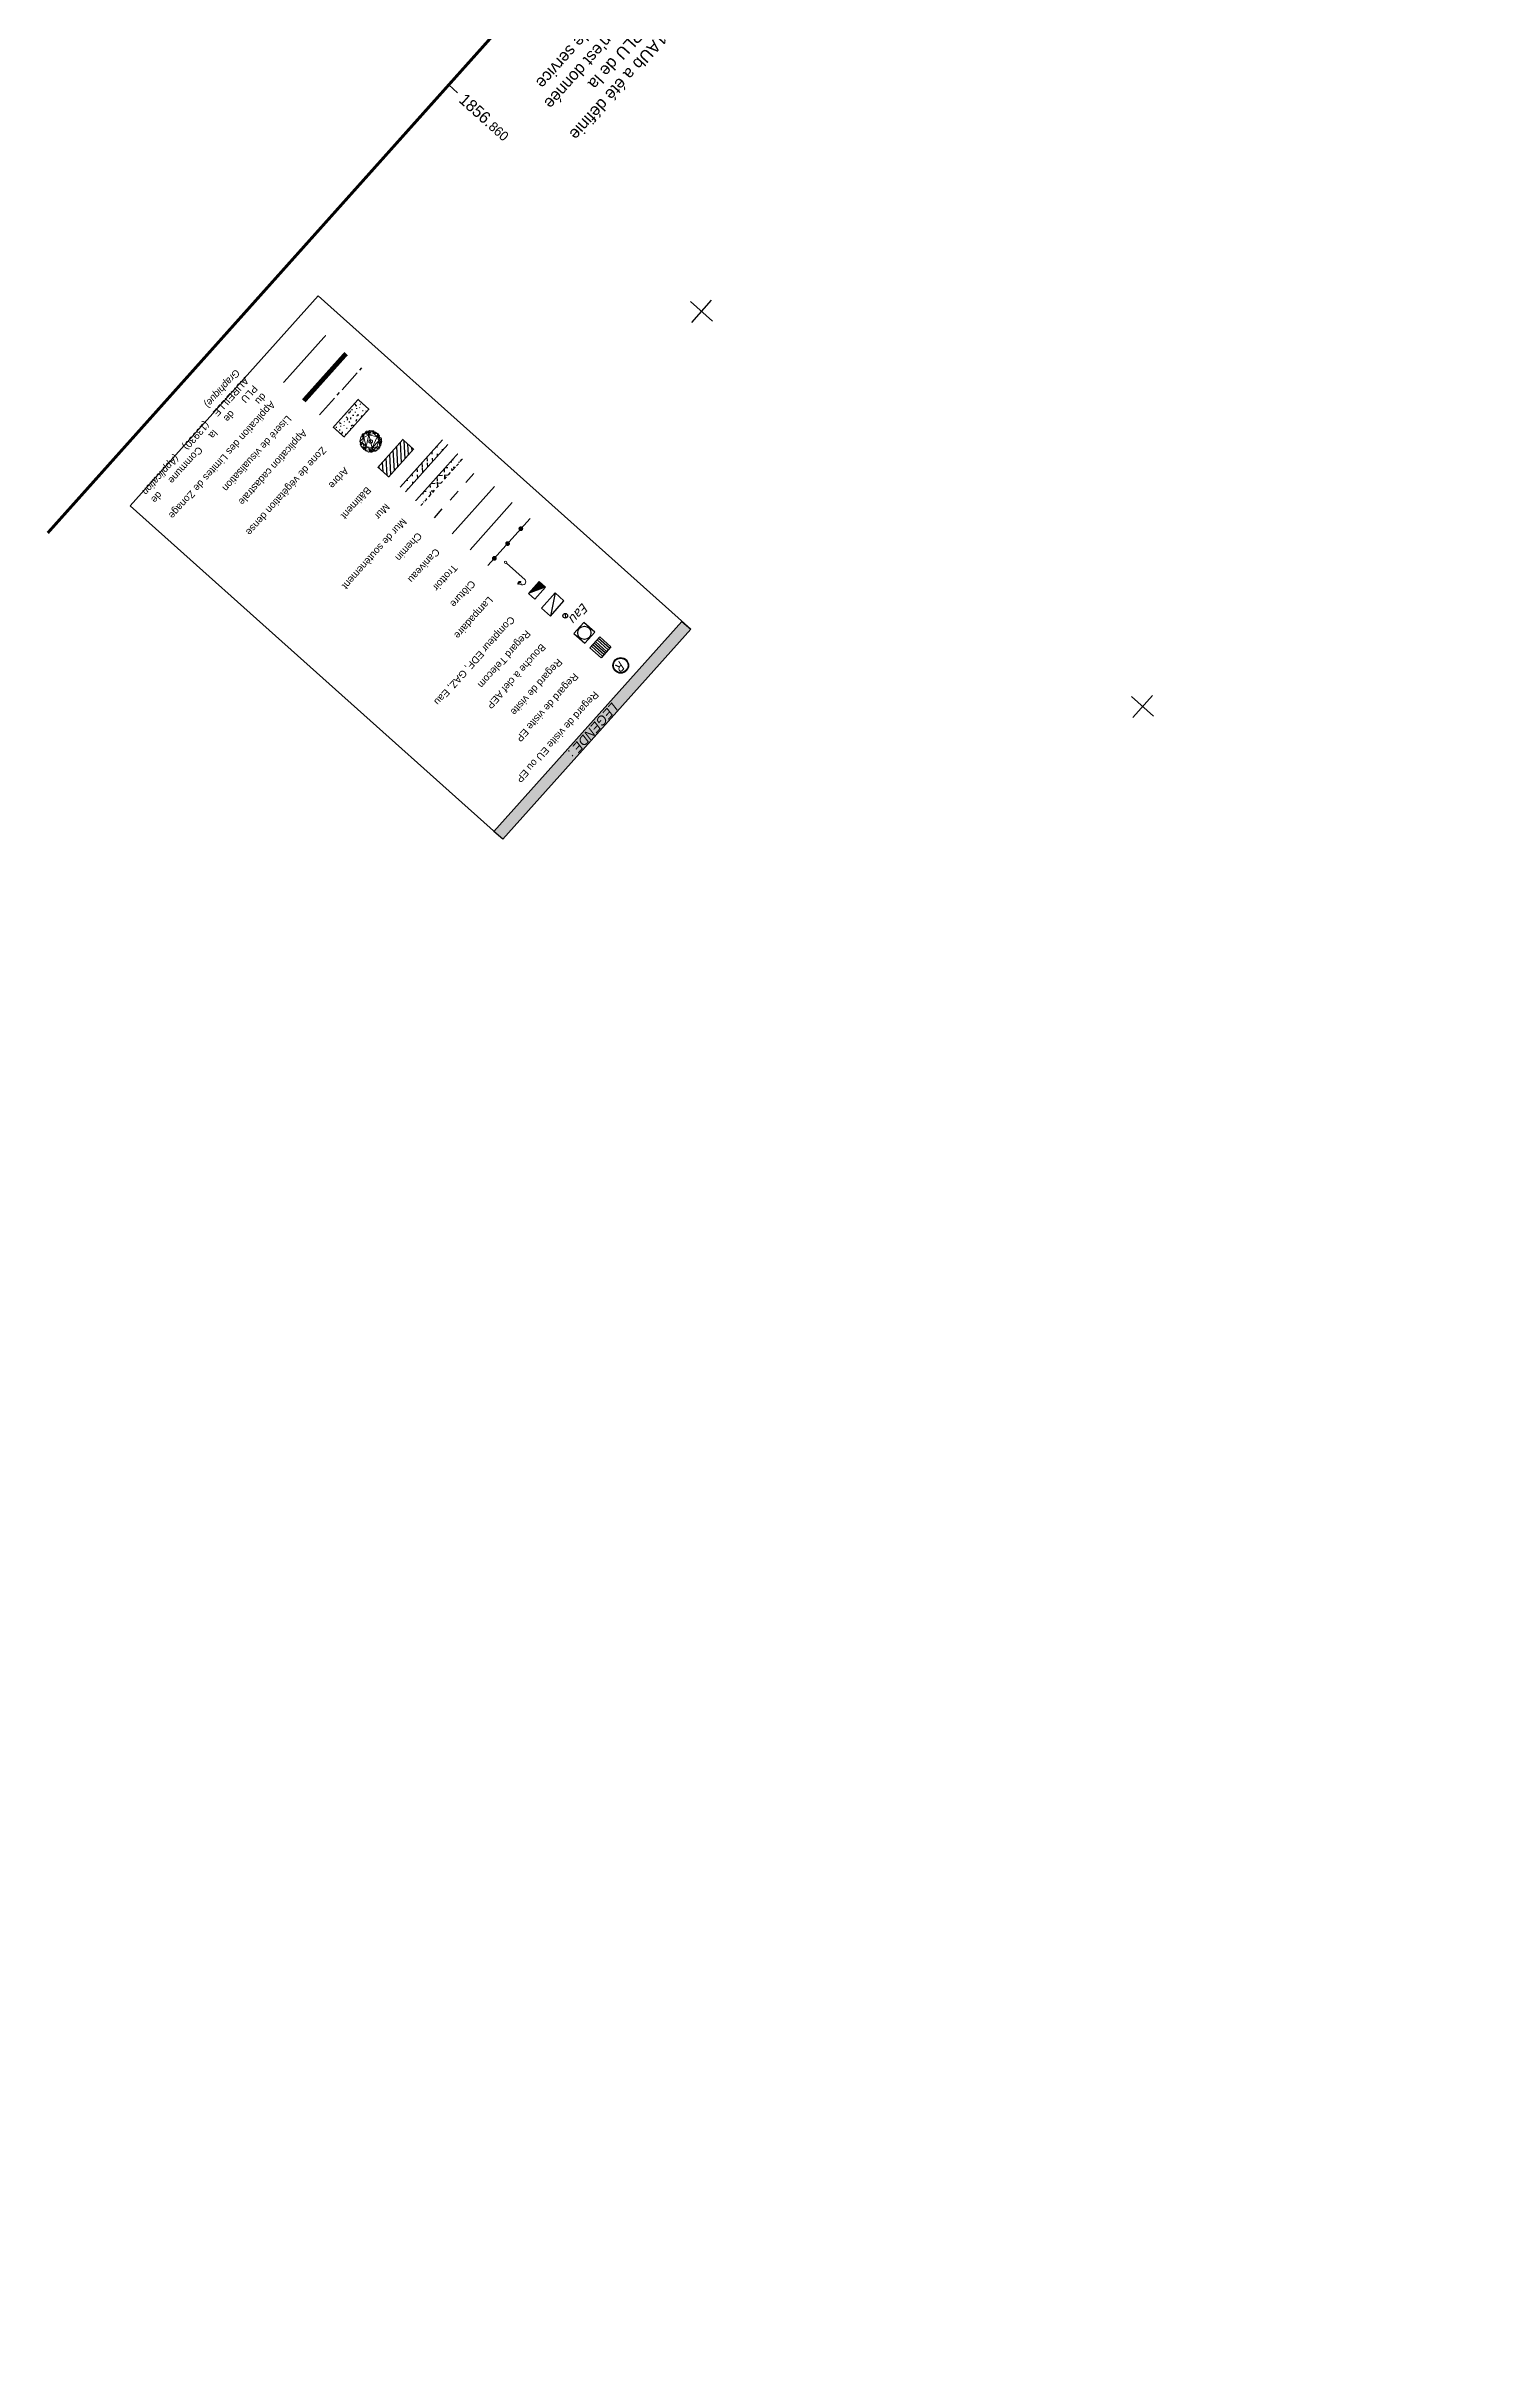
# Model space of a CAD drawing. Header units: metres. Extents: x -2858 to 512, y -1995 to 1252.
# Drawn here: x -2193 to -2144.3, y -1577.3 to -1499.1 of the extents above; entities that cross this region are included whole.
import ezdxf

# ---------------------------------------------------------------- set-up
doc = ezdxf.new("R2010")
doc.units = ezdxf.units.M
for name, pattern in [('AXES2', [28.575000000000003, 19.05, -3.175, 3.175, -3.175]), ('CACHE', [0.375, 0.25, -0.125]), ('Grille', [0.8, 0.4, -0.4]), ('INTERROMPU', [0.75, 0.5, -0.25])]:
    doc.linetypes.add(name, pattern=pattern)
for name, color, linetype in [('Calque commun', 7, 'Continuous'), ('Calque19', 7, 'Continuous'), ('Calque23', 7, 'Continuous'), ('Calque9', 7, 'Continuous'), ('Caniveau', 24, 'Continuous'), ('Carroyage(2)', 7, 'Continuous'), ('Carroyage(2)_Croix', 7, 'Continuous'), ('Carroyage(2)_Textes', 7, 'Continuous'), ('Chemin', 45, 'CACHE'), ('Mise en Page', 7, 'Continuous'), ('Réseaux Sol', 151, 'Continuous'), ('Trottoirs', 28, 'Continuous')]:
    doc.layers.add(name, color=color, linetype=linetype)
doc.styles.get("Standard").update_dxf_attribs({"font": 'arial.ttf'})

# ---------------------------------------------------------------- blocks, each defined once
blk = doc.blocks.new('SPE40')
at = {"layer": 'Réseaux Sol'}
for radius in [0.33, 0.31]:
    blk.add_circle((0, 0), radius, dxfattribs=at)
at = {"layer": 'Réseaux Sol', "insert": (-0.149550605887498, 0.2118715136682567), "char_height": 0.4, "attachment_point": 1}
blk.add_mtext_dynamic_manual_height_columns('{\\fTrebuchet MS|b0|i1|c0|p34;R}', width=0.4, gutter_width=12.5, heights=[0], dxfattribs=at)
blk = doc.blocks.new('SPE52')
at = {"layer": 'Réseaux Sol', "flags": 128}
blk.add_lwpolyline([(0, 0), (1, 0), (1, 1), (0, 1), (0, 0)], dxfattribs=at)
at = {"layer": 'Réseaux Sol'}
blk.add_circle((0.5, 0.5), 0.45, dxfattribs=at)
blk = doc.blocks.new('SPE53')
at = {"layer": 'Calque9', "color": 151, "linetype": 'Continuous', "lineweight": 9}
blk.add_line((0, 1), (1, 0), dxfattribs=at)
at = {"layer": 'Calque9', "color": 18, "linetype": 'Continuous', "lineweight": 9, "true_color": 0x000000}
blk.add_trace([(1, 0), (0, 1), (0, 0)], dxfattribs=at)
at = {"layer": 'Calque9', "color": 151, "linetype": 'Continuous', "lineweight": 9}
mesh = blk.add_polyface(dxfattribs=at)
corners = [(0, 0), (1, 0), (1, 1), (0, 1)]
mesh.append_faces([[corners[k] for k in face] for face in [(0, 1, 2, 3)]], dxfattribs={"color": 151})
blk = doc.blocks.new('SPE81')
at = {"layer": 'Calque23', "color": 251, "linetype": 'Continuous', "lineweight": 9}
for p, q in [((0, 3.150000095367432), (0, 0.1500000059604645)), ((0.6213846802711487, 2.962441205978394), (0.4597057402133942, 2.895471572875977)), ((0.6484812498092651, 2.92188835144043), (0.524737536907196, 2.798144578933716)), ((0.6890341639518738, 2.894791603088379), (0.6220645904541016, 2.733112812042236)), ((0.7368695735931396, 2.885276556015015), (0.7368695735931396, 2.71027660369873)), ((0.7841683030128479, 2.894570827484131), (0.8503865003585815, 2.732582807540894)), ((0.8244333863258362, 2.921071290969849), (0.9470226168632507, 2.796183824539185)), ((0.852131187915802, 2.961905479431152), (1.013497471809387, 2.894186019897461))]:
    blk.add_line(p, q, dxfattribs=at)
for centre, radius, start, end in [((0.3742565810680389, 3.110841035842896), 0.3762996015723483, 3.620813804989547, 174.0268072566658), ((0.7368695735931396, 3.010276556015015), 0.125, 0, 359.9994089612657), ((0, 0), 0.1500000059604645, 0, 359.9994089612657)]:
    blk.add_arc(centre, radius, start, end, dxfattribs=at)
blk = doc.blocks.new('GeoRond')
at = {"linetype": 'Continuous', "ltscale": 2.5, "const_width": 0.499000013, "flags": 128}
blk.add_lwpolyline([(-0.2505, 0, 1), (0.2505, 0, 1)], format="xyb", close=True, dxfattribs=at)
blk = doc.blocks.new('Block158')
at = {"layer": 'Calque19', "color": 34, "linetype": 'Continuous', "lineweight": 9, "true_color": 0x994c00, "flags": 128}
for points in [[(-0.2800000011920929, 0), (-0.2800000011920929, 0, 0.9999998052928298), (0.2800000011920929, -7.456851136566911e-08), (0.2800000011920929, 0, 0.9999998052928298), (-0.2800000011920929, 7.456851136566911e-08), (-0.2800000011920929, 0)], [(0.25, 0), (0.25, 0, -1.000000043711391), (-0.25, -3.061515884555943e-17), (-0.25, 0, -1.000000043711391), (0.25, 3.061515884555943e-17), (0.25, 0)]]:
    blk.add_lwpolyline(points, format="xyb", dxfattribs=at)
blk = doc.blocks.new('SPE30')
at = {"layer": 'Calque19', "color": 102, "linetype": 'Continuous', "lineweight": 9}
blk.add_polyline3d([(0.833648145198822, 1.208874702453613, 0), (0.833648145198822, 1.208874702453613, 0), (0.833648145198822, 1.208874702453613, 0)], dxfattribs=at)
blk.add_polyline3d([(0.833648145198822, 1.208874702453613, 0), (0.833648145198822, 1.208874702453613, 0), (0.833648145198822, 1.208874702453613, 0)], dxfattribs=at)
at = {"layer": 'Calque19', "color": 34, "linetype": 'Continuous', "lineweight": 9}
for radius in [0.2800000011920929, 0.25]:
    blk.add_arc((0, 0), radius, 0, 359.9994089612657, dxfattribs=at)
at = {"layer": 'Calque19', "color": 34, "linetype": 'ByBlock', "lineweight": -2, "true_color": 0x994c00}
blk.add_blockref('Block158', (0, 0), dxfattribs=at)
at = {"layer": 'Calque19', "color": 102, "linetype": 'Continuous', "lineweight": 9}
mesh = blk.add_polyface(dxfattribs=at)
corners = [(0.2372481673955917, -1.167450308799744), (1.01714813709259, 0.01284969691187143), (0.9866481423377991, -0.7740253210067749), (1.537148118019104, 0.2488996982574463), (1.277148127555847, 0.01284969691187143), (1.521848201751709, 0.3590497076511383), (-0.8943518400192261, 0.846899688243866), (-0.9555518627166748, 1.098699688911438), (-0.6037518382072449, 1.507899641990662), (-1.582451820373535, -0.05010030418634415), (-1.291951894760132, -0.4592753052711487), (-1.506051898002625, -0.3963502943515778), (0.6195481419563293, 1.492149710655212), (0.6348481774330139, 1.130199670791626), (0.3137481510639191, 1.555099725723267), (1.307748198509216, -0.08160030096769333), (1.506548166275024, -0.2075003087520599), (1.521848201751709, -0.2704502940177917), (-0.02265184000134468, 1.177399754524231), (-0.3591518402099609, 1.507899641990662), (0.09964816272258759, 1.413449645042419), (0.6960481405258179, 1.082974672317505), (1.063048124313354, 0.9255996942520142), (0.8948481678962708, 0.6895496845245361), (-1.398951888084412, -0.5065003037452698), (-1.414251804351807, -0.569450318813324), (-1.307251811027527, -0.4907503128051758), (-1.322551846504211, -0.9314002990722656), (1.093648195266724, -1.198950290679932), (0.4666481614112854, -1.560900330543518), (-0.2826518416404724, 1.602299690246582), (-0.5731518268585205, -0.8527002930641174), (-1.169551849365234, -0.4435502886772156), (-1.154351830482483, 0.2488996982574463), (0.5431481599807739, 0.7996997237205505), (0.05374816060066223, -1.639575362205505), (0.2525481581687927, -1.372050285339355), (0.2678481638431549, -1.545150279998779), (-0.252051830291748, -1.497950315475464), (-1.184851884841919, 0.4062747061252594), (-0.3896518349647522, -1.482200264930725), (-0.5731518268585205, -1.497950315475464), (-0.6955518126487732, -1.497950315475464), (-0.8025518655776978, -1.387800335884094), (1.093648195266724, 0.878399670124054), (1.38424813747406, 0.8311746716499329), (1.46064817905426, -0.6796002984046936), (0.06904815882444382, 1.618049740791321), (-1.307251811027527, 0.4219996929168701), (-1.567151784896851, 0.09152469784021378), (1.59824812412262, 0.01284969691187143), (1.567748188972473, -0.08160030096769333), (1.49124813079834, -0.08160030096769333), (1.139548182487488, -1.041550278663635), (-1.628351807594299, 0.04429969564080238), (1.246548175811768, 0.9098497033119202), (-1.01665186882019, 1.161649703979492), (-1.215451836585999, 1.082974672317505), (0.833648145198822, 1.208874702453613), (1.063048124313354, 1.177399754524231), (-0.7567518353462219, -1.120250344276428), (-1.077851891517639, -1.230400323867798), (-1.337851881980896, 0.6108496785163879), (-1.444851875305176, 0.4849497079849243), (-1.52135181427002, 0.4062747061252594), (-1.414251804351807, 0.7682247161865234), (-1.368351817131042, 0.9413496851921082), (1.200648188591003, 1.020024657249451), (0.8031481504440308, 1.287549734115601), (-0.9707518219947815, 1.319049715995789), (-0.7414518594741821, -1.136000275611877), (-0.08385183662176132, -1.623850345611572), (-1.475451827049255, -0.6953502893447876), (1.368948101997375, -0.8999252915382385), (1.185448169708252, -0.9314002990722656), (-1.108451843261719, 1.224599719047546), (-0.9249518513679504, -1.261900305747986), (0.3137481510639191, -1.450750350952148)]
mesh.append_faces([[corners[k] for k in face] for face in [(35, 36, 37), (20, 30, 47), (56, 57, 75), (0, 29, 77)]], dxfattribs={"vtx0": -1, "color": 102})
mesh.append_faces([[corners[k] for k in face] for face in [(3, 4, 5), (9, 10, 11), (12, 13, 14), (18, 19, 20), (15, 2, 1), (40, 31, 38), (50, 4, 3), (62, 6, 39), (32, 27, 26)]], dxfattribs={"vtx0": -1, "vtx1": -1, "color": 102})
mesh.append_faces([[corners[k] for k in face] for face in [(0, 1, 2), (1, 23, 5), (31, 27, 32), (31, 33, 34), (0, 38, 31), (15, 46, 2), (31, 34, 1), (31, 32, 33), (9, 49, 33), (9, 33, 32), (33, 6, 34), (62, 66, 6), (18, 6, 19), (1, 34, 23), (0, 2, 28), (0, 31, 1), (34, 6, 18)]], dxfattribs={"vtx0": -1, "vtx1": -1, "vtx2": -1, "color": 102})
mesh.append_faces([[corners[k] for k in face] for face in [(21, 22, 23), (0, 28, 29), (20, 19, 30), (22, 58, 59), (60, 61, 27), (50, 52, 4), (15, 17, 46), (23, 45, 5), (6, 66, 57), (48, 49, 64), (46, 74, 2), (9, 32, 10), (70, 40, 41)]], dxfattribs={"vtx0": -1, "vtx2": -1, "color": 102})
mesh.append_faces([[corners[k] for k in face] for face in [(63, 48, 64), (67, 22, 59), (72, 25, 27)]], dxfattribs={"vtx1": -1, "color": 102})
mesh.append_faces([[corners[k] for k in face] for face in [(6, 7, 8), (25, 26, 27), (33, 39, 6), (23, 44, 45), (48, 33, 49), (18, 14, 13), (56, 6, 57), (34, 21, 23), (13, 34, 18), (4, 1, 5), (0, 36, 38), (70, 31, 40), (71, 38, 36), (43, 70, 41), (31, 60, 27), (21, 58, 22), (35, 71, 36), (8, 19, 6)]], dxfattribs={"vtx1": -1, "vtx2": -1, "color": 102})
mesh.append_faces([[corners[k] for k in face] for face in [(15, 16, 17), (10, 24, 11), (41, 42, 43), (50, 51, 52), (2, 53, 28), (9, 54, 49), (44, 55, 45), (62, 65, 66), (12, 68, 13), (7, 69, 8), (46, 73, 74), (60, 76, 61)]], dxfattribs={"vtx2": -1, "color": 102})
blk = doc.blocks.new('SPE32')
at = {"layer": 'Calque commun', "color": 0, "linetype": 'ByBlock', "lineweight": -2, "xscale": 0.4420946538448334, "yscale": 0.4420946538448334, "zscale": 0.4420946538448334}
blk.add_blockref('SPE30', (0, 0), dxfattribs=at)

msp = doc.modelspace()

# ---------------------------------------------------------------- hatches: boundary and pattern name
at = {"layer": 'Mise en Page'}
h = msp.add_hatch(dxfattribs=at)
h.set_pattern_fill('HAIE', color=102, scale=0.8, angle=-131.8382396564645)
h.set_pattern_definition([(337.4518065635354, (-4556.902612672085, 1847.236560813684), (13.33416471157371, -5.495457347124231), [0.04827119999999994, -16.90342487999997]), (29.72681152053551, (-4556.218018327664, 1846.911263109884), (0.5336238866759981, 0.5960247877139483), [0.05050399999999981, -2.479318128135991]), (335.0892734075354, (-4556.174133761006, 1846.936292516595), (9.882817786970461, -4.553011375939754), [0.05476800000000002, -19.17853644824001]), (339.4122658505355, (-4556.763395765921, 1847.396514116426), (4.047371711920941, -1.476069857956299), [0.06919600000000001, -15.38137033264]), (256.6046889679355, (-4556.344986825691, 1847.165711291449), (-2.293714027122482, -9.758015984870859), [0.06220799999999999, -21.77354250232]), (311.8215685976355, (-4556.386231966431, 1847.211872781502), (0.5960247877147562, -0.5336238866749561), [0.06190399999999999, -7.182404110512]), (256.2342472794355, (-4556.406975026873, 1846.648938127593), (-2.764937012772798, -11.48368944705004), [0.03873360000000001, -13.5612664]), (297.6057151239355, (-4556.971460735162, 1847.108420792362), (1.254450476469126, -2.196896447742693), [0.03895999999999987, -6.796242996255977]), (351.0670032665355, (-4556.951859464279, 1847.075623991203), (2.855322136492231, -0.4088220845952595), [0.04611999999999999, -16.15264538504]), (3.161760343535482, (-4556.925078592442, 1846.9996222648), (0.5336238866752554, 0.5960247877147504), [0.02902159999999999, -1.102349249896]), (24.4122658505355, (-4556.585482000964, 1846.637434554748), (12.71015570079349, 5.801029396667229), [0.06229600000000002, -21.78810445400001]), (273.1617603435355, (-4556.531299607208, 1846.708243321741), (0.5960247877147504, -0.5336238866752554), [0.04513759999999999, -1.086233249896]), (276.5282210069354, (-4556.620731933003, 1846.779163904531), (1.032831094988069, -8.441164607417353), [0.02742399999999999, -9.605851663039997]), (262.8569138747355, (-4556.729031566761, 1846.87000454167), (-1.164065352749309, -9.695615083827755), [0.03603999999999986, -12.61307064063997]), (356.4519235355355, (-4556.249769526122, 1846.814272509116), (5.11461948526773, -0.2840202825386329), [0.036896, -19.32905349904]), (300.4170887184355, (-4556.633942236685, 1847.048054287927), (9.377178122975076, -15.91189902084771), [0.05982399999999982, -20.93922359743993]), (343.5079362855355, (-4556.603671896702, 1846.996470902129), (1.725673462107054, -0.4712229856347713), [0.047936, -16.77110083328]), (343.1786538215354, (-4556.801168967662, 1847.035417528531), (1.725673462101559, -0.4712229856381022), [0.07036799999999999, -13.17198828576]), (269.3476855092355, (-4556.800869476263, 1847.059738973813), (0.06240090103925522, -1.129648674392977), [0.024216, -8.479900650160001]), (291.5967091664355, (-4556.843950149399, 1847.138103627648), (0.5960247877142202, -0.5336238866751931), [0.0152904, -1.773563982]), (359.3476855095355, (-4556.684965598961, 1847.271231725492), (1.12964867439265, 0.06240090104516993), [0.04845600000000001, -8.45566065016]), (27.60571512353549, (-4556.654277075099, 1847.18253989524), (2.196896447751451, 1.254450476453788), [0.0389616, -6.796241396256]), (247.9606366980355, (-4556.501887791968, 1847.229732292056), (-3.485763602556295, -8.690768211521359), [0.026712, -21.22981640896]), (344.7268115205355, (-4556.45807479983, 1847.049701425349), (1.129648674389474, 0.06240090103792362), [0.0152904, -1.773563982]), (273.1617603435355, (-4556.469465791431, 1846.934482232826), (0.5960247877147504, -0.5336238866752554), [0.019348, -1.112022849896]), (284.4716928175355, (-4556.580896764346, 1846.90570461906), (0.6584256887533526, -1.663272561063642), [0.0164632, -2.867977820368]), (359.3476855095355, (-4556.378062780934, 1846.828091305658), (1.12964867439265, 0.06240090104516993), [0.02424800000000001, -8.47986865016]), (228.1617603435355, (-4556.270474848247, 1847.047566253694), (0.5960247877143691, -0.5336238866749138), [0.04000000000000001, -0.76]), (14.47169281753547, (-4556.494705195381, 1847.569134275217), (1.663272561063642, 0.6584256887533526), [0.04925600000000001, -2.835185020368]), (11.29186269753549, (-4556.317818092581, 1847.346479133841), (2.792921235455442, 0.7208265897856767), [0.0569792, -3.9430208]), (264.5461121593355, (-4556.256815927035, 1847.41116065088), (-0.3464211835588169, -3.984970810879594), [0.05377360000000001, -18.82690435392]), (4.897464933535502, (-4556.161755770139, 1847.267968803501), (17.47835400235819, 1.532038303622345), [0.05326079999999982, -18.62292724799993]), (253.8717141243355, (-4556.045476657274, 1847.121012176916), (-0.4712229856355536, -1.725673462102715), [0.073408, -23.899910502]), (355.5671169745355, (-4556.528047496839, 1847.470486445951), (13.08456110701978, -0.9768626497227757), [0.0488, -17.0719476472]), (273.1617603435355, (-4556.620895500604, 1847.544411412676), (0.5960247877147504, -0.5336238866752554), [0.0225688, -1.108802049896]), (21.59670916653547, (-4556.411608150962, 1847.320290651664), (0.5336238866741527, 0.5960247877151514), [0.02034799999999993, -1.768506381999994]), (35.63295263453546, (-4556.579328559809, 1847.43371750574), (3.26414422108365, 2.446500051906086), [0.063104, -7.312531565832]), (273.1617603435355, (-4556.250033744153, 1847.190332360478), (0.5960247877147504, -0.5336238866752554), [0.0565688, -1.074802049896])])
h.paths.add_polyline_path([(-2183.275395097581, -1511.958398272821), (-2182.912237309046, -1512.283535204352), (-2182.074988094204, -1511.348379754978), (-2182.438145882739, -1511.023242823447)])
at = {"layer": 'Mise en Page', "ltscale": 0.05}
h = msp.add_hatch(dxfattribs=at)
h.set_pattern_fill('ANSI31', color=5, scale=0.04000000000000001, angle=-131.8382396564645)
h.set_pattern_definition([(273.1617603435355, (-2373.363492196754, -1433.545044323818), (0.1268066802855252, 0.007004700918997464), [])])
h.paths.add_polyline_path([(-2181.766205536606, -1513.309583015229), (-2181.403047748071, -1513.63471994676), (-2180.56579853323, -1512.699564497386), (-2180.928956321764, -1512.374427565855)])
at = {"layer": 'Mise en Page'}
h = msp.add_hatch(dxfattribs=at)
h.set_pattern_fill('ANSI31', color=256, scale=0.05600000000000001, angle=-131.8382396564645)
h.set_pattern_definition([(273.1617603435355, (-4554.866211041753, 1846.166145344455), (0.1775293523997352, 0.009806581286596464), [])])
edge = h.paths.add_edge_path()
edge.add_line((-2181.015988304086, -1513.981256146481), (-2179.588150252549, -1512.38644959301))
edge.add_line((-2180.837180867605, -1514.141343312632), (-2179.409342816068, -1512.546536759162))
h = msp.add_hatch(dxfattribs=at)
h.set_pattern_fill('ANSI37', color=256, scale=0.08000000000000002, angle=-131.8382396564645)
h.set_pattern_definition([(273.1617603435355, (-4554.866211041753, 1846.166145344455), (0.2536133605710503, 0.01400940183799493), []), (3.161760343535482, (-4554.866211041753, 1846.166145344455), (-0.01400940183799493, 0.2536133605710503), [])])
edge = h.paths.add_edge_path()
edge.add_line((-2180.497916198604, -1514.445088618222), (-2179.070078147068, -1512.850282064752))
edge.add_line((-2180.319108762124, -1514.605175784374), (-2178.891270710587, -1513.010369230903))
at = {"layer": 'Mise en Page', "true_color": 0x575756}
msp.add_hatch(color=251, dxfattribs=at).paths.add_polyline_path([(-2171.203583923828, -1518.780655026682), (-2177.553555362304, -1525.873179317889), (-2177.851567756092, -1525.606367374614), (-2171.501596317616, -1518.513843083407)])

# ---------------------------------------------------------------- linework, layer by layer
at = {"layer": 'Caniveau', "linetype": 'Continuous', "flags": 128}
msp.add_lwpolyline([(-2179.25946326193, -1515.553881546225), (-2177.831625210394, -1513.959074992754)], dxfattribs=at)
at = {"layer": 'Carroyage(2)'}
msp.add_line((-2179.378917812782, -1500.400273216565), (-2179.080905418994, -1500.667085159841), dxfattribs=at)
at = {"layer": 'Carroyage(2)', "const_width": 0.1}
msp.add_lwpolyline([(-2176.720397381633, -1585.732764998471), (-2096.18254794166, -1657.838692685481), (-1938.363283457492, -1481.564361718887), (-2062.783457892866, -1370.170375375498), (-2192.920983255773, -1515.525920479409)], dxfattribs=at)
at = {"layer": 'Carroyage(2)_Croix'}
for p, q in [((-2171.212732553101, -1507.711498533703), (-2170.467701568458, -1508.378528392046)), ((-2170.506702131608, -1507.672497970553), (-2171.173731989951, -1508.417528955196)), ((-2156.312112860242, -1521.052095700575), (-2155.567081875599, -1521.719125558919)), ((-2155.606082438748, -1521.013095137426), (-2156.273112297092, -1521.758126122069))]:
    msp.add_line(p, q, dxfattribs=at)
at = {"layer": 'Chemin', "linetype": 'Grille', "flags": 128}
msp.add_lwpolyline([(-2179.8612588554, -1515.015091029135), (-2178.433420803863, -1513.420284475665)], dxfattribs=at)
at = {"layer": 'Mise en Page', "color": 151}
for p, q in [((-2175.781108664601, -1517.555781792751), (-2176.241832603975, -1518.07038186036)), ((-2175.781108664601, -1517.555781792751), (-2175.943820210187, -1518.337193803635)), ((-2175.483096270813, -1517.822593736027), (-2175.781108664601, -1517.555781792751)), ((-2176.241832603975, -1518.07038186036), (-2175.943820210187, -1518.337193803635)), ((-2175.943820210187, -1518.337193803635), (-2175.483096270813, -1517.822593736027)), ((-2175.443718128307, -1518.245465630273, -79.0352302482587), (-2175.434893308096, -1518.405222077704, -79.0352302482587)), ((-2174.605066899626, -1519.407380903181), (-2174.2719669603, -1519.035328928781)), ((-2173.995086397047, -1519.474729432122), (-2174.367138371447, -1519.141629492796)), ((-2173.947500691319, -1519.421579149941), (-2174.319552665718, -1519.088479210615)), ((-2174.233014925226, -1519.740480842506), (-2174.605066899626, -1519.407380903181)), ((-2174.185429219652, -1519.687330560499), (-2174.557481194052, -1519.354230621173)), ((-2174.137843513924, -1519.634180278318), (-2174.509895488323, -1519.301080338992)), ((-2174.09025780835, -1519.58102999631), (-2174.46230978275, -1519.247930056984)), ((-2174.042672102621, -1519.527879714129), (-2174.414724077021, -1519.194779774803))]:
    msp.add_line(p, q, dxfattribs=at)
at = {"layer": 'Mise en Page', "flags": 128}
for points in [[(-2190.133093097798, -1514.610658098377), (-2183.783121659322, -1507.51813380717)], [(-2183.783121659322, -1507.51813380717), (-2171.203583923828, -1518.780655026682)], [(-2190.133093097798, -1514.610658098377), (-2177.553555362304, -1525.873179317889)]]:
    msp.add_lwpolyline(points, dxfattribs=at)
at = {"layer": 'Mise en Page', "color": 30, "linetype": 'INTERROMPU', "ltscale": 0.05, "const_width": 0.04000000000000001, "flags": 128}
msp.add_lwpolyline([(-2183.531310590701, -1508.856118994375), (-2184.959148642392, -1510.450925548019)], dxfattribs=at)
at = {"layer": 'Mise en Page', "color": 11, "linetype": 'Continuous', "ltscale": 0.04, "const_width": 0.16, "flags": 128}
msp.add_lwpolyline([(-2184.272368001724, -1511.065803590544), (-2182.844529950188, -1509.470997037074)], dxfattribs=at)
at = {"layer": 'Mise en Page', "color": 1, "linetype": 'AXES2', "ltscale": 0.04, "flags": 128}
msp.add_lwpolyline([(-2183.739968167574, -1511.542463747337), (-2182.312130116037, -1509.947657193867)], dxfattribs=at)
at = {"layer": 'Mise en Page', "color": 102, "linetype": 'Grille', "const_width": 0.04000000000000001, "flags": 128}
msp.add_lwpolyline([(-2182.912237309046, -1512.283535204352), (-2182.074988094204, -1511.348379754978), (-2182.438145882739, -1511.023242823447), (-2183.275395097581, -1511.958398272821)], close=True, dxfattribs=at)
at = {"layer": 'Mise en Page', "ltscale": 0.75, "const_width": 0.04000000000000001, "flags": 128}
msp.add_lwpolyline([(-2181.403047748071, -1513.63471994676), (-2180.56579853323, -1512.699564497386), (-2180.928956321764, -1512.374427565855), (-2181.766205536606, -1513.309583015229)], close=True, dxfattribs=at)
at = {"layer": 'Mise en Page', "ltscale": 0.75, "flags": 128}
for points in [[(-2181.015988304086, -1513.981256146481), (-2179.588150252549, -1512.38644959301)], [(-2180.837180867605, -1514.141343312632), (-2179.409342816068, -1512.546536759162)]]:
    msp.add_lwpolyline(points, dxfattribs=at)
at = {"layer": 'Mise en Page', "ltscale": 0.75, "const_width": 0.04000000000000001, "flags": 128}
msp.add_lwpolyline([(-2180.497916198604, -1514.445088618222), (-2179.070078147068, -1512.850282064752)], dxfattribs=at)
at = {"layer": 'Mise en Page', "linetype": 'CACHE', "ltscale": 0.05, "flags": 128}
msp.add_lwpolyline([(-2180.319108762124, -1514.605175784374), (-2178.891270710587, -1513.010369230903)], dxfattribs=at)
at = {"layer": 'Mise en Page', "ltscale": 0.04, "flags": 128}
msp.add_lwpolyline([(-2178.055872074991, -1516.631462580405), (-2176.628034023454, -1515.036656026934)], dxfattribs=at)
at = {"layer": 'Mise en Page'}
msp.add_lwpolyline([(-2171.203583923828, -1518.780655026682), (-2177.553555362304, -1525.873179317889), (-2177.851567756092, -1525.606367374614), (-2171.501596317616, -1518.513843083407)], close=True, dxfattribs=at)
at = {"layer": 'Mise en Page', "color": 151, "flags": 128}
msp.add_lwpolyline([(-2174.2719669603, -1519.035328928781), (-2173.8999149859, -1519.368428868107), (-2174.233014925226, -1519.740480842506)], dxfattribs=at)
at = {"layer": 'Mise en Page', "color": 151}
msp.add_circle((-2175.439305718279, -1518.325343854075, -79.0352302482587), 0.08000000000000002, dxfattribs=at)
at = {"layer": 'Trottoirs', "ltscale": 0.04, "flags": 128}
msp.add_lwpolyline([(-2178.657667668461, -1516.092672063315), (-2177.229829616924, -1514.497865509844)], dxfattribs=at)

# ---------------------------------------------------------------- block references
at = {"layer": 'Mise en Page', "rotation": 228.1617603435354}
for name, p, xscale, yscale, zscale in [('SPE32', (-2182.012896312737, -1512.439976274186, -79.0352302482587), 0.5134944778751519, 0.5134944778751519, 0.8), ('SPE81', (-2177.456062069848, -1516.519732099357), 0.28, 0.28, 0.8), ('SPE52', (-2174.815315951007, -1518.548865938955), 0.4993778542403781, 0.4993778542403781, 0.4993778542403781)]:
    msp.add_blockref(name, p, dxfattribs=dict(at, xscale=xscale, yscale=yscale, zscale=zscale))
at = {"layer": 'Mise en Page', "ltscale": 0.04, "xscale": 0.16, "yscale": 0.16, "zscale": 0.16, "rotation": 48.16176034353548}
for p in [(-2177.388842216647, -1515.886431595762), (-2176.941156613977, -1515.386394541654), (-2177.836527819318, -1516.38646864987)]:
    msp.add_blockref('GeoRond', p, dxfattribs=at)
at = {"layer": 'Mise en Page', "color": 7, "rotation": 228.1617603435354}
for name, p, xscale, yscale, zscale in [('SPE53', (-2176.321889108663, -1517.17026006636), 0.5437274755654021, 0.288, 0.8), ('SPE40', (-2173.566468841696, -1520.00210380398, -79.0352302482587), 0.7999999999999999, 0.7999999999999999, 0.7999999999999999)]:
    msp.add_blockref(name, p, dxfattribs=dict(at, xscale=xscale, yscale=yscale, zscale=zscale))

# ---------------------------------------------------------------- texts
at = {"layer": 'Carroyage(2)_Textes', "width": 0.95}
for s, height, p in [('1856.', 0.4, (-2179.065305193565, -1500.949497328528)), ('860', 0.3200000000000001, (-2178.060503867826, -1501.849100834672))]:
    msp.add_text(s, height=height, rotation=318.1617603435455, dxfattribs=at).set_placement(p)
at = {"layer": 'Mise en Page', "attachment_point": 1}
for s, insert, char_height, width, rotation in [("Nota :\\PLa limite de zonage entre la Zone UB1 et la Zone 1AUb a été définie à partir de l' application graphique de la planche du PLU de la Commune de AUREILLE (13930), {\\W0.98;cette représentation n'est donnée qu'à titre indicatif. Elle devra être confirmée et validée par le service compétent en charge de son application.\\P\\H1.2x;\\W0.95; }", (-2163.246252772818, -1490.142873882643), 0.4, 17.06205637360121, 228.16176034353546), ('\\pxqj;Application des Limites de Zonage du \\PPLU de la Commune de AUREILLE (13930) {\\fTitillium Web|b0|i1|c0|p2;(Application Graphique)}', (-2185.210095903254, -1511.21077181911), 0.24, 5.181931562031037, 228.16176034819415)]:
    msp.add_mtext(s, dxfattribs=dict(at, insert=insert, char_height=char_height, width=width, rotation=rotation))
at = {"layer": 'Mise en Page', "attachment_point": 1, "rotation": 228.16176034353546}
for s, width, insert, char_height in [('Liseré de visualisation', 9.889006863018267, (-2184.66438951472, -1511.69934539897), 0.24), ('Application cadastrale', 9.889006863018267, (-2184.131989680222, -1512.176005556074), 0.24), ('Zone de végétation dense', 9.889006863018267, (-2183.48437506121, -1512.755818069225), 0.24), ('Arbre', 6.827704365213094, (-2182.729292477893, -1513.451480094559), 0.24), ('Bâtiment ', 9.889006863018267, (-2181.975185499888, -1514.107002811943), 0.24), ('Mur de soutènement', 9.889006863018267, (-2180.767390549682, -1515.171928420378), 0.24), ('Mur', 9.889006863018267, (-2181.342186870907, -1514.673729558246), 0.24), ('Chemin', 9.889006863018267, (-2180.253280368395, -1515.648632837561), 0.24), ('Caniveau', 9.889006863018267, (-2179.651484774579, -1516.187423354961), 0.24), ('Trottoir ', 9.889006863018267, (-2179.049689181109, -1516.726213872051), 0.24), ('Clôture ', 9.889006863018267, (-2178.44789358764, -1517.265004389141), 0.24), ('Compteur EDF, GAZ, Eau ', 7.588548435292296, (-2177.115136817598, -1518.477860918976), 0.24), ('Lampadaire', 7.588548435292296, (-2177.855288511202, -1517.815199513593), 0.24), ('Regard Telecom', 7.588548435292296, (-2176.585157951879, -1518.952353570977), 0.24), ('Bouche à clef AEP', 6.827704365213094, (-2176.074577708827, -1519.409478541905), 0.24), ('Regard de visite', 6.827704365213094, (-2175.512972534143, -1519.912286381896), 0.24), ('Regard de visite EP', 6.827704365213094, (-2174.969623543436, -1520.398749371722), 0.24), ('Regard de visite EU ou EP', 6.827704365213094, (-2174.282865007199, -1521.013607624043), 0.24), ('\\pxqc;{\\fTitillium Web|b0|i1|c0|p2;LEGENDE :}', 9.485285131649789, (-2171.223646994993, -1518.762692461644), 0.3200000000000001)]:
    msp.add_mtext_dynamic_manual_height_columns(s, width=width, gutter_width=2, heights=[0], dxfattribs=dict(at, insert=insert, char_height=char_height))
at = {"layer": 'Mise en Page', "color": 151, "insert": (-2174.611410082426, -1518.071339260774, -79.0352302482587), "char_height": 0.3200000000000001, "attachment_point": 1, "rotation": 228.16176034353546}
msp.add_mtext_dynamic_manual_height_columns('{\\fTrebuchet MS|b0|i1|c0|p34;Eau}', width=0.9028743742719616, gutter_width=2, heights=[0], dxfattribs=at)

doc.saveas('drawing.dxf')
